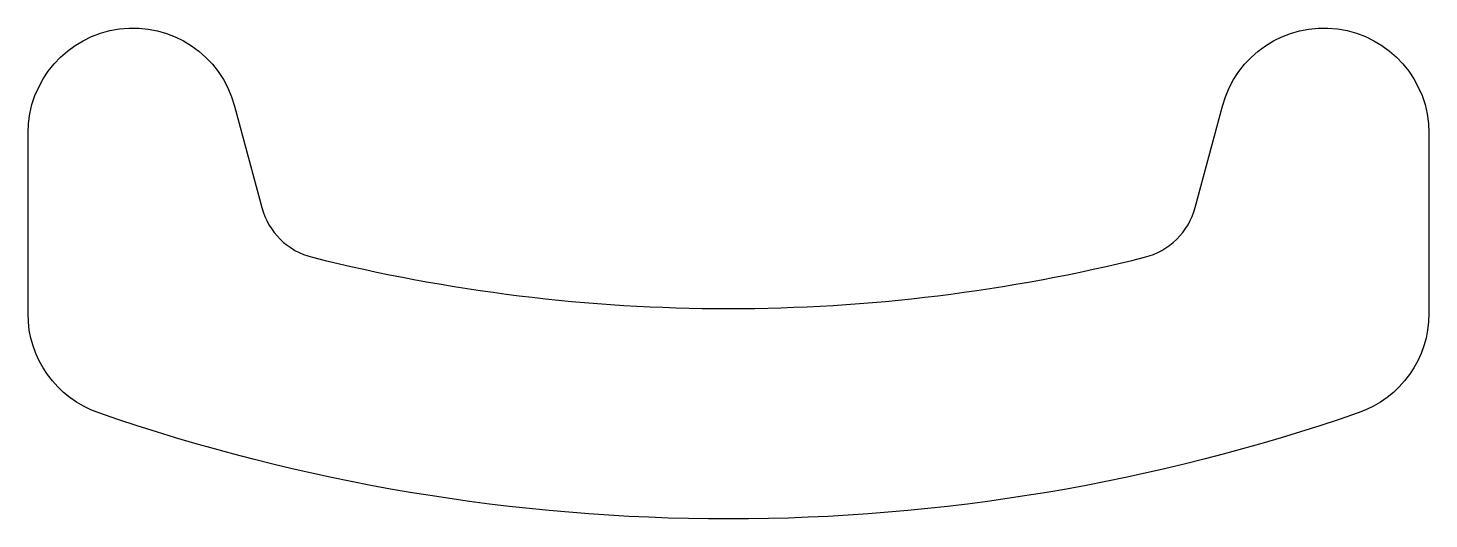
# Model space of a CAD drawing. Extents: x 172.8 to 192.8, y 230.4 to 237.4.
import ezdxf

# ---------------------------------------------------------------- set-up
doc = ezdxf.new("R2010")
doc.units = 0
doc.layers.get('0').update_dxf_attribs({"linetype": 'CONTINUOUS'})

msp = doc.modelspace()

# ---------------------------------------------------------------- linework, layer by layer
msp.add_lwpolyline([(173.773, 231.927, -0.319708), (172.763, 233.344), (172.763, 235.916, -0.876976), (175.712, 236.304), (176.099, 234.858, 0.272483), (176.823, 234.147, 0.123065), (188.703, 234.147, 0.272483), (189.427, 234.858), (189.814, 236.304, -0.876976), (192.763, 235.916), (192.763, 233.344, -0.319708), (191.753, 231.927, -0.168079)], format="xyb", close=True)

doc.saveas('drawing.dxf')
